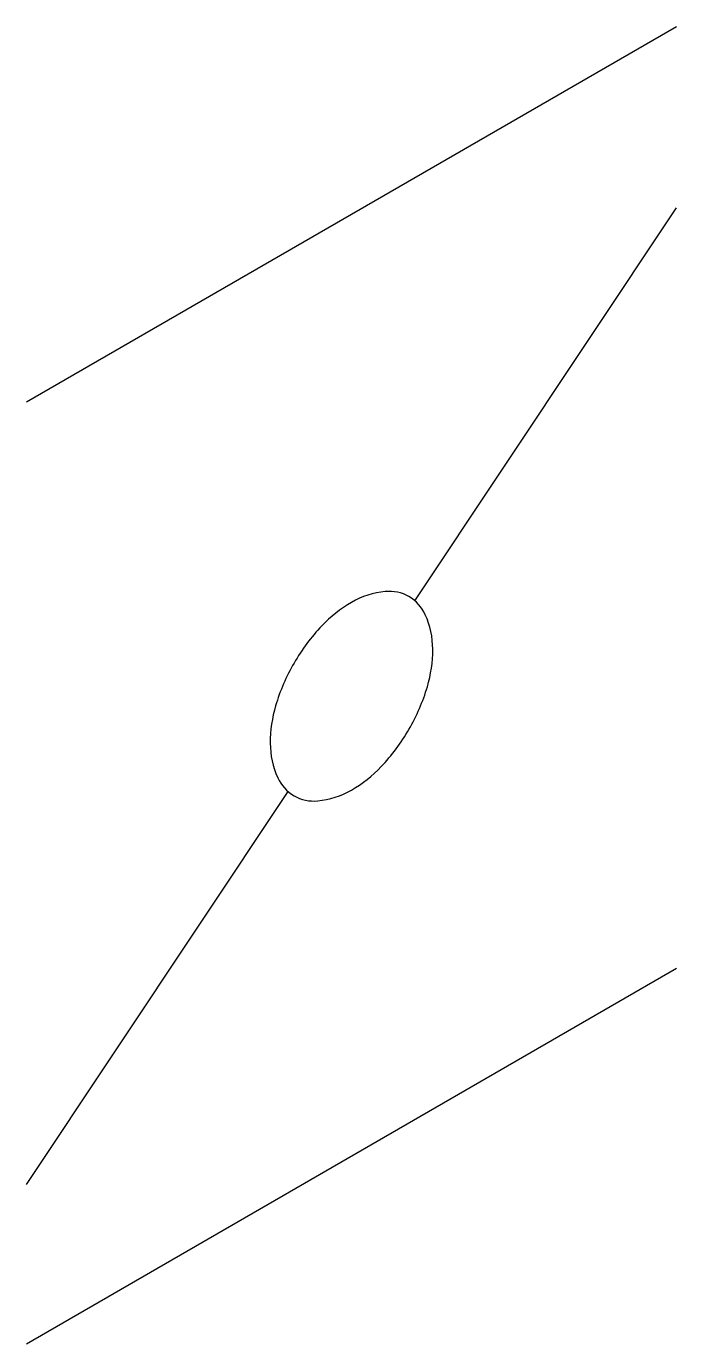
# Model space of a CAD drawing. Header units: millimetres. Extents: x -9948.743 to -9948.57, y -31.777 to -31.426.
import ezdxf

# ---------------------------------------------------------------- set-up
doc = ezdxf.new("R2010")
doc.units = ezdxf.units.MM
doc.layers.add('Tub_iso_válvulas', color=2, linetype='Continuous')

msp = doc.modelspace()

# ---------------------------------------------------------------- linework, layer by layer
at = {"layer": 'Tub_iso_válvulas'}
for p, q in [((-9948.74304, -31.52603), (-9948.56984, -31.42603)), ((-9948.63954, -31.57909), (-9948.56984, -31.47439)), ((-9948.74304, -31.73456), (-9948.67334, -31.62987)), ((-9948.74304, -31.77696), (-9948.56984, -31.67696))]:
    msp.add_line(p, q, dxfattribs=at)
msp.add_lwpolyline([(-9948.67175, -31.59564, 0.058752), (-9948.67664, -31.60701, 0.072341), (-9948.67809, -31.61698, 0.106617), (-9948.6761, -31.62619, 0.156851), (-9948.67175, -31.63099, 0.156851), (-9948.66541, -31.63236, 0.106617), (-9948.65644, -31.62948, 0.072341), (-9948.64853, -31.62324, 0.058752), (-9948.64113, -31.61332, 0.058752), (-9948.63624, -31.60194, 0.072341), (-9948.63479, -31.59198, 0.106617), (-9948.63678, -31.58277, 0.156851), (-9948.64113, -31.57796, 0.156851), (-9948.64747, -31.57659, 0.106617), (-9948.65644, -31.57948, 0.072341), (-9948.66435, -31.58572, 0.058752)], format="xyb", close=True, dxfattribs=at)

doc.saveas('drawing.dxf')
